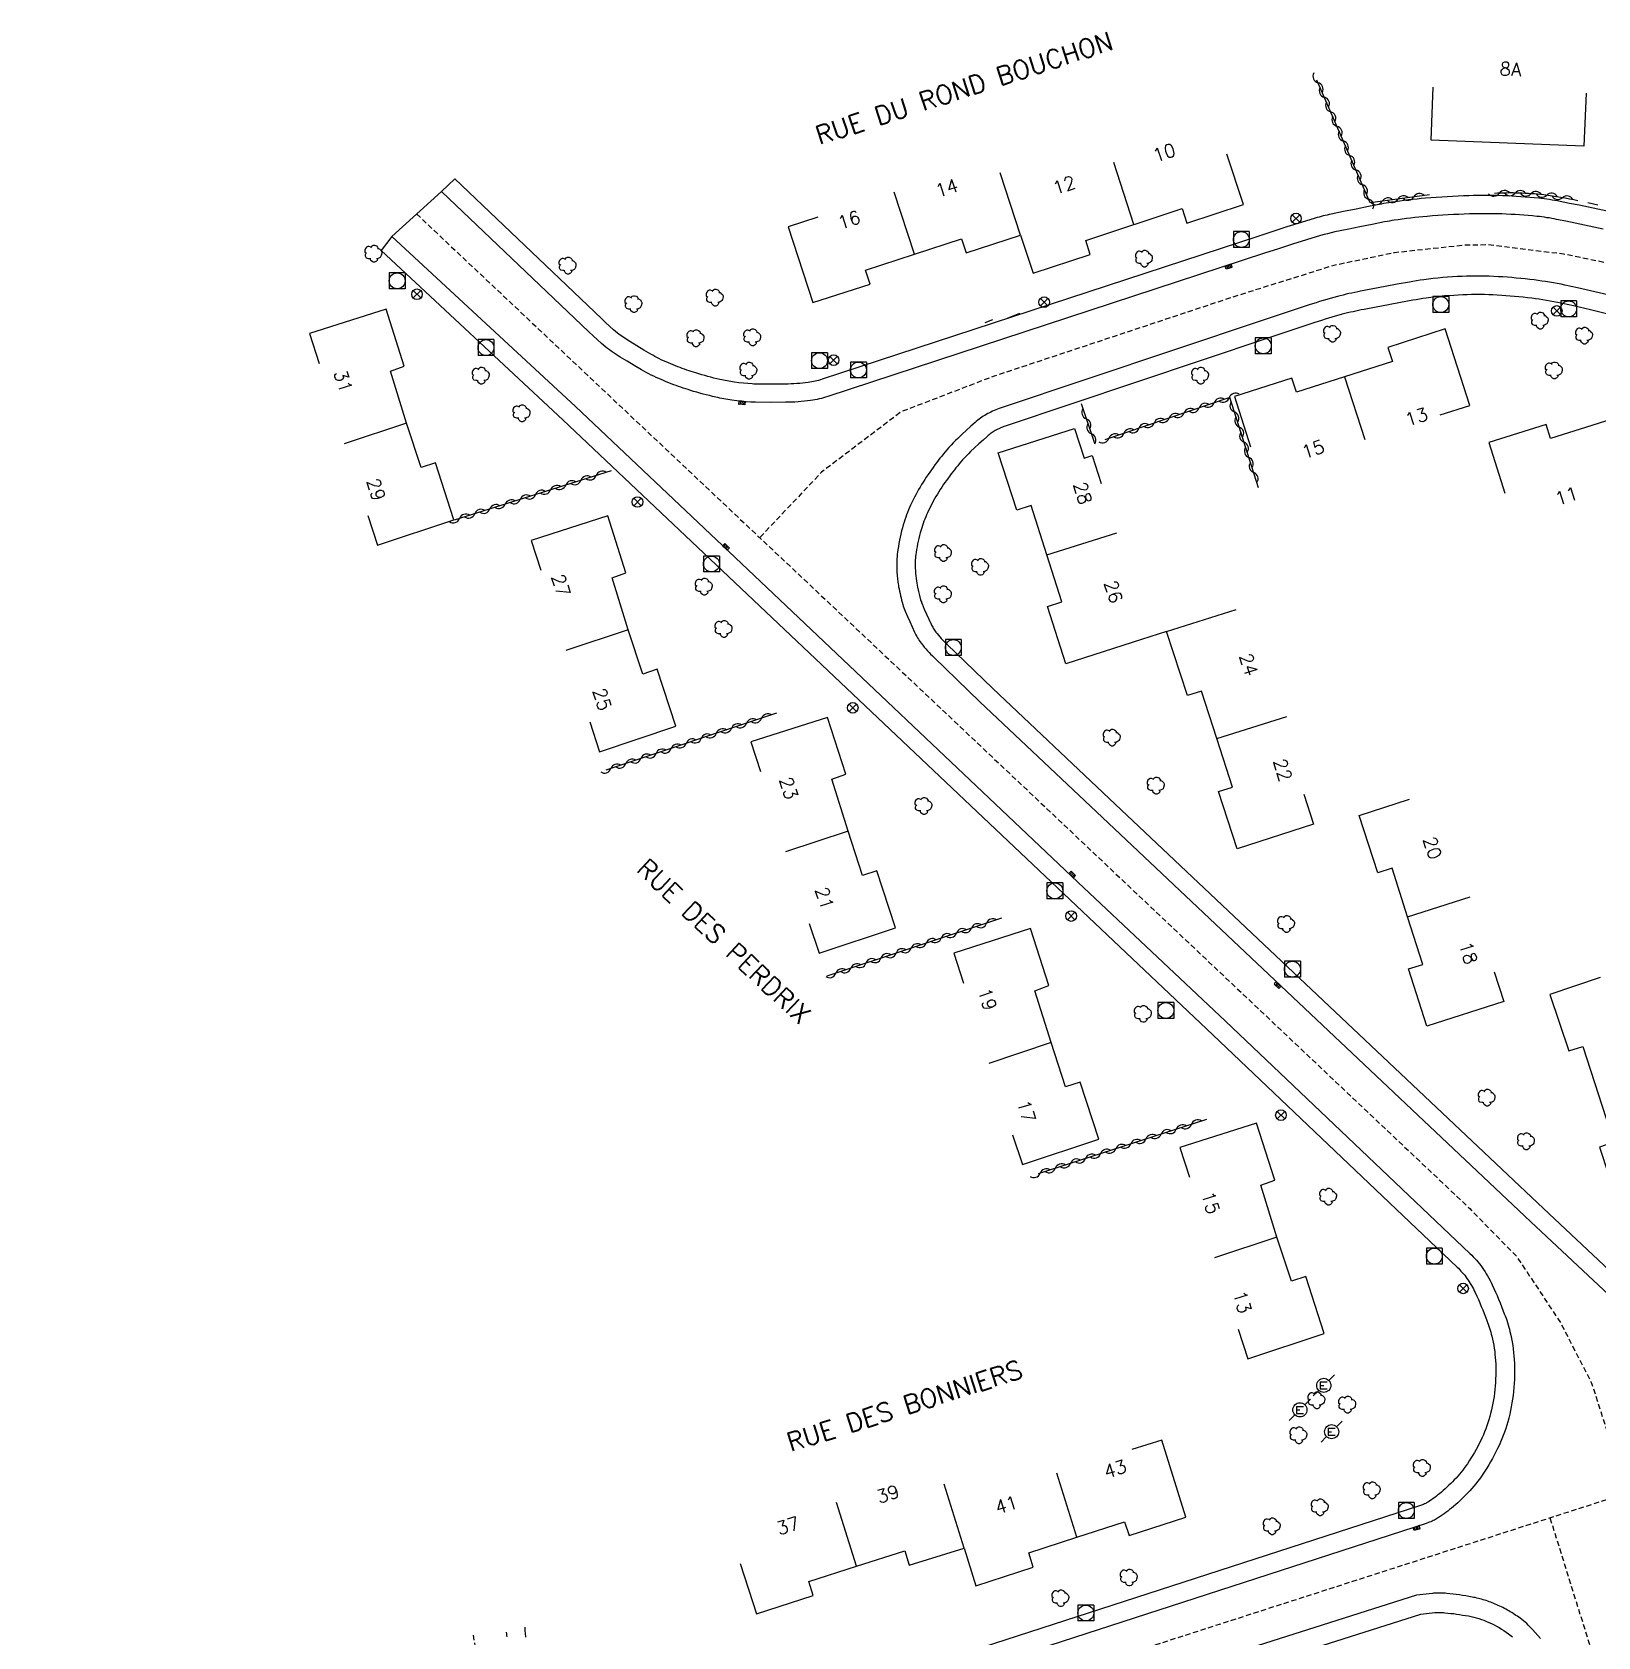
# Model space of a CAD drawing. Header units: millimetres. Extents: x 111000 to 112001, y 129999 to 131000.
# Drawn here: x 111524.7 to 111672.5, y 130248.2 to 130399.6 of the extents above; entities that cross this region are included whole.
import ezdxf
from ezdxf.enums import TextEntityAlignment as Align

# ---------------------------------------------------------------- set-up
doc = ezdxf.new("R2010")
doc.units = ezdxf.units.MM
doc.linetypes.add('DASHED', pattern=[0.75, 0.5, -0.25])
doc.layers.get('0').update_dxf_attribs({"linetype": 'CONTINUOUS'})
for name, color, linetype in [('W0001', 6, 'DASHED'), ('W0008', 7, 'CONTINUOUS'), ('W0100', 7, 'CONTINUOUS'), ('W0300', 7, 'CONTINUOUS'), ('W0310', 3, 'CONTINUOUS'), ('W0400', 7, 'CONTINUOUS'), ('W0420', 7, 'CONTINUOUS'), ('W0469', 7, 'CONTINUOUS'), ('W0471', 7, 'CONTINUOUS'), ('W0989', 7, 'CONTINUOUS'), ('W0991', 7, 'CONTINUOUS'), ('W1102', 7, 'CONTINUOUS')]:
    doc.layers.add(name, color=color, linetype=linetype)
doc.styles.get("Standard").update_dxf_attribs({"font": 'romans.shx', "width": 0.85})

# ---------------------------------------------------------------- blocks, each defined once
blk = doc.blocks.new('T300')
for p, q in [((-0.8, 0.51), (-0.86, 0.34)), ((-0.86, 0.34), (-0.86, 0.17)), ((-0.86, 0.17), (-0.74, 0.06)), ((-0.69, 0.63), (-0.8, 0.51)), ((-0.8, -0.06), (-0.74, 0.06)), ((-0.74, 0.06), (-0.69, 0.11)), ((-0.57, 0.69), (-0.69, 0.63)), ((-0.46, 0.69), (-0.57, 0.69)), ((-0.29, 0.63), (-0.46, 0.69)), ((-0.29, 0.63), (-0.17, 0.74)), ((-0.23, 0.57), (-0.29, 0.63)), ((-0.17, 0.74), (-0.06, 0.8)), ((-0.06, 0.8), (0.06, 0.8)), ((0.06, 0.8), (0.23, 0.74)), ((0.23, 0.74), (0.34, 0.63)), ((0.34, 0.63), (0.4, 0.51)), ((0.46, 0.46), (0.34, 0.46)), ((0.4, 0.51), (0.4, 0.46)), ((0.57, 0.4), (0.46, 0.46)), ((0.57, 0.4), (0.69, 0.29)), ((0.69, 0.29), (0.74, 0.17)), ((0.74, 0.06), (0.69, -0.17)), ((0.74, 0.17), (0.74, 0.06)), ((-0.8, -0.17), (-0.8, -0.06)), ((-0.8, -0.23), (-0.8, -0.17)), ((-0.74, -0.34), (-0.8, -0.23)), ((-0.69, -0.4), (-0.74, -0.34)), ((-0.51, -0.46), (-0.69, -0.4)), ((-0.4, -0.46), (-0.51, -0.46)), ((-0.4, -0.46), (-0.34, -0.46)), ((-0.34, -0.46), (-0.34, -0.4)), ((-0.34, -0.51), (-0.34, -0.46)), ((-0.29, -0.63), (-0.34, -0.51)), ((-0.17, -0.74), (-0.29, -0.63)), ((-0.06, -0.8), (-0.17, -0.74)), ((0.06, -0.8), (-0.06, -0.8)), ((0.17, -0.74), (0.06, -0.8)), ((0.23, -0.69), (0.17, -0.74)), ((0.29, -0.46), (0.23, -0.46)), ((0.29, -0.63), (0.23, -0.69)), ((0.46, -0.4), (0.29, -0.46)), ((0.34, -0.51), (0.29, -0.63)), ((0.34, -0.51), (0.34, -0.46)), ((0.57, -0.34), (0.46, -0.4)), ((0.63, -0.29), (0.57, -0.34)), ((0.69, -0.17), (0.63, -0.29))]:
    blk.add_line(p, q)
blk = doc.blocks.new('T420')
for p, q in [((0.75, 0.75), (-0.75, 0.75)), ((-0.75, 0.75), (-0.75, -0.75)), ((0.75, 0.75), (0.75, -0.75)), ((0.75, -0.75), (-0.75, -0.75))]:
    blk.add_line(p, q)
blk.add_ellipse((0, 0), major_axis=(-0.53, 0.53), ratio=1, start_param=3.926991, end_param=10.210176)
blk = doc.blocks.new('T400')
for p, q in [((-0.15, 0.3), (0.15, 0.3)), ((-0.15, -0.25), (-0.15, 0.3)), ((-0.15, 0.15), (0.15, 0.15)), ((-0.15, 0), (0.15, 0)), ((0.15, 0.3), (0.15, -0.25)), ((-0.15, -0.15), (0.15, -0.15)), ((-0.15, -0.25), (-0.15, -0.3)), ((-0.15, -0.3), (0.15, -0.3)), ((0.15, -0.3), (0.15, -0.25))]:
    blk.add_line(p, q)
blk = doc.blocks.new('T471')
for p, q in [((-0.333334, 0.333334), (-0.333334, -0.333334)), ((-0.333334, 0.333334), (0.333334, 0.333334)), ((-0.333334, 0), (0, 0)), ((0.500001, 0.500001), (1.000002, 1.000002)), ((-0.500001, -0.500001), (-1.000002, -1.000002)), ((-0.333334, -0.333334), (0.333334, -0.333334))]:
    blk.add_line(p, q)
blk.add_ellipse((0, 0), major_axis=(0.471405, 0.471405), ratio=1, start_param=5.4977871438, end_param=11.780972451)
blk = doc.blocks.new('t310o')
at = {"color": 0, "linetype": 'Continuous'}
for centre, start, end in [((-0.5, 0.38), 216.8699, 323.1304), ((0.5, -0.37), 36.8699, 143.1303)]:
    blk.add_arc(centre, 0.625, start, end, dxfattribs=at)
blk = doc.blocks.new('T469')
at = {"color": 0, "linetype": 'Continuous', "flags": 128}
for points in [[(-0.35, 0.35), (0.35, -0.35)], [(-0.35, -0.35), (0.35, 0.35)]]:
    blk.add_lwpolyline(points, dxfattribs=at)
at = {"color": 0, "linetype": 'Continuous'}
blk.add_circle((0, 0), 0.5, dxfattribs=at)

msp = doc.modelspace()

# ---------------------------------------------------------------- linework, layer by layer
at = {"layer": 'W0001', "flags": 128}
for points in [[(111560.99, 130382.45), (111610.9, 130335.38), (111660.39, 130288.59), (111664.8, 130284.1), (111668.98, 130277.79), (111671.89, 130272.11), (111675.23, 130261.74)], [(111741.51, 130283.06), (111722.21, 130344.18), (111720.29, 130350.16), (111718.3, 130354.3), (111716.39, 130357.89), (111714.51, 130360.21), (111711.74, 130362.81), (111710.46, 130363.76), (111707.64, 130365.45), (111702.92, 130367.16), (111683.09, 130374.68), (111675.22, 130377.43), (111669.24, 130378.66), (111662.1, 130379.53), (111659.96, 130379.5), (111653.3, 130378.79), (111647.56, 130377.59), (111637.91, 130374.57), (111615.51, 130367.15), (111606.75, 130363.79), (111599.2, 130358.07), (111593.38, 130351.91)], [(111856.39, 130285.29), (111815.18, 130292.75), (111796.51, 130295.05), (111791.85, 130295.08), (111781.75, 130294.33), (111772.28, 130292.6), (111762.96, 130289.95), (111716.38, 130274.98), (111611.76, 130241.31), (111547.17, 130220.5), (111524.71, 130213.29)], [(111667.96, 130259.4), (111682.2, 130213.78), (111688.53, 130193.42), (111690.1, 130187.33), (111688.49, 130181.09), (111693.99, 130163.05)], [(111566.34, 130248.35), (111567.34, 130241.26), (111571.16, 130228.23)]]:
    msp.add_lwpolyline(points, dxfattribs=at)
at = {"layer": 'W0008', "flags": 128}
for points in [[(111672.99, 130381.02), (111672.11, 130381.21), (111671.23, 130381.4), (111670.35, 130381.58), (111669.47, 130381.76), (111668.58, 130381.94), (111668.35, 130381.99), (111668.12, 130382.03), (111667.89, 130382.07), (111667.66, 130382.1), (111667.43, 130382.14), (111667.19, 130382.17), (111666.96, 130382.2), (111666.73, 130382.22), (111666.32, 130382.26), (111665.9, 130382.3), (111665.49, 130382.33), (111665.08, 130382.36), (111664.67, 130382.39), (111664.26, 130382.41), (111663.84, 130382.43), (111663.43, 130382.45), (111663.05, 130382.46), (111662.66, 130382.47), (111662.28, 130382.47), (111661.89, 130382.47), (111661.51, 130382.47), (111661.12, 130382.47), (111660.74, 130382.46), (111660.35, 130382.45), (111659.85, 130382.43), (111659.35, 130382.41), (111658.85, 130382.39), (111658.36, 130382.36), (111657.86, 130382.33), (111657.36, 130382.3), (111656.86, 130382.26), (111656.36, 130382.22), (111655.97, 130382.19), (111655.58, 130382.15), (111655.19, 130382.11), (111654.8, 130382.06), (111654.41, 130382.01), (111654.02, 130381.96), (111653.63, 130381.91), (111653.24, 130381.85), (111653.02, 130381.82), (111652.8, 130381.78), (111652.58, 130381.74), (111652.35, 130381.7), (111651.18, 130381.46), (111650, 130381.23), (111648.82, 130380.99), (111647.65, 130380.75), (111647.31, 130380.67), (111646.97, 130380.59), (111646.64, 130380.5), (111646.31, 130380.41), (111644.98, 130380), (111643.66, 130379.59), (111642.33, 130379.16), (111641.01, 130378.74), (111599.79, 130365.21), (111599.6, 130365.15), (111599.4, 130365.09), (111599.2, 130365.04), (111598.99, 130364.99), (111598.79, 130364.95), (111598.59, 130364.91), (111598.38, 130364.87), (111598.18, 130364.84), (111597.88, 130364.81), (111597.59, 130364.77), (111597.29, 130364.75), (111597, 130364.72), (111596.7, 130364.7), (111596.41, 130364.69), (111596.11, 130364.68), (111595.81, 130364.68), (111594.4, 130364.67), (111592.98, 130364.68), (111592.76, 130364.68), (111592.53, 130364.69), (111592.11, 130364.73), (111591.68, 130364.77), (111591.22, 130364.82), (111590.76, 130364.88), (111590.56, 130364.9), (111590.37, 130364.93), (111590.18, 130364.97), (111589.99, 130365), (111589.8, 130365.04), (111589.61, 130365.08), (111589.42, 130365.12), (111589.23, 130365.16), (111588.93, 130365.23), (111588.63, 130365.31), (111588.33, 130365.38), (111588.03, 130365.46), (111587.74, 130365.54), (111587.44, 130365.63), (111587.14, 130365.71), (111586.85, 130365.8), (111586.62, 130365.87), (111586.39, 130365.94), (111586.16, 130366.02), (111585.93, 130366.1), (111585.71, 130366.18), (111585.48, 130366.26), (111585.26, 130366.34), (111585.03, 130366.43), (111584.79, 130366.52), (111584.55, 130366.62), (111584.31, 130366.72), (111584.08, 130366.82), (111583.84, 130366.92), (111583.6, 130367.03), (111583.37, 130367.14), (111583.14, 130367.25), (111582.9, 130367.36), (111582.67, 130367.48), (111582.44, 130367.61), (111582.21, 130367.74), (111581.54, 130368.14), (111580.88, 130368.55), (111580.21, 130368.95), (111579.56, 130369.37), (111579.37, 130369.49), (111579.2, 130369.62), (111579.02, 130369.75), (111578.85, 130369.89), (111578.45, 130370.24), (111578.04, 130370.59), (111577.65, 130370.96), (111577.26, 130371.32), (111563.33, 130384.57), (111558.66, 130380.33), (111575.98, 130364.27), (111590.45, 130350.59), (111623.4, 130319.41), (111637.35, 130306.27), (111660.41, 130284.37), (111660.57, 130284.21), (111660.72, 130284.05), (111660.87, 130283.89), (111661.02, 130283.73), (111661.16, 130283.56), (111661.3, 130283.39), (111661.43, 130283.21), (111661.56, 130283.04), (111661.7, 130282.84), (111661.83, 130282.64), (111661.95, 130282.44), (111662.07, 130282.24), (111662.19, 130282.03), (111662.3, 130281.82), (111662.41, 130281.61), (111662.51, 130281.4), (111662.66, 130281.06), (111662.81, 130280.72), (111662.96, 130280.38), (111663.11, 130280.04), (111663.25, 130279.7), (111663.39, 130279.36), (111663.52, 130279.02), (111663.65, 130278.67), (111663.65, 130278.67), (111663.73, 130278.46), (111663.81, 130278.26), (111663.88, 130278.05), (111663.94, 130277.84), (111664.01, 130277.63), (111664.07, 130277.41), (111664.13, 130277.2), (111664.18, 130276.99), (111664.18, 130276.99), (111664.26, 130276.66), (111664.33, 130276.34), (111664.39, 130276.01), (111664.44, 130275.68), (111664.49, 130275.35), (111664.53, 130275.02), (111664.56, 130274.69), (111664.59, 130274.36), (111664.6, 130273.98), (111664.61, 130273.6), (111664.62, 130273.22), (111664.61, 130272.84), (111664.6, 130272.46), (111664.58, 130272.08), (111664.55, 130271.7), (111664.52, 130271.32), (111664.48, 130270.97), (111664.43, 130270.61), (111664.37, 130270.25), (111664.31, 130269.89), (111664.24, 130269.54), (111664.16, 130269.19), (111664.07, 130268.83), (111663.98, 130268.48), (111663.88, 130268.16), (111663.78, 130267.83), (111663.67, 130267.51), (111663.55, 130267.19), (111663.43, 130266.87), (111663.3, 130266.56), (111663.16, 130266.25), (111663.01, 130265.94), (111662.86, 130265.63), (111662.7, 130265.32), (111662.53, 130265.01), (111662.36, 130264.71), (111662.18, 130264.41), (111662, 130264.11), (111661.82, 130263.82), (111661.62, 130263.52), (111661.46, 130263.29), (111661.3, 130263.06), (111661.13, 130262.84), (111660.95, 130262.61), (111660.77, 130262.39), (111660.59, 130262.18), (111660.4, 130261.97), (111660.2, 130261.76), (111660.02, 130261.57), (111659.83, 130261.39), (111659.64, 130261.2), (111659.45, 130261.02), (111659.25, 130260.84), (111659.06, 130260.67), (111658.86, 130260.49), (111658.65, 130260.32), (111658.49, 130260.19), (111658.32, 130260.05), (111658.14, 130259.92), (111657.97, 130259.8), (111657.79, 130259.67), (111657.61, 130259.55), (111657.43, 130259.43), (111657.25, 130259.32), (111657.15, 130259.26), (111657.05, 130259.2), (111656.95, 130259.15), (111656.84, 130259.1), (111656.7, 130259.04), (111656.56, 130258.99), (111656.42, 130258.93), (111656.27, 130258.89), (111612.69, 130244.77)], [(111673.35, 130382.7), (111672.47, 130382.89), (111671.58, 130383.08), (111670.7, 130383.27), (111669.81, 130383.45), (111668.92, 130383.63), (111668.67, 130383.68), (111668.42, 130383.72), (111668.17, 130383.76), (111667.91, 130383.8), (111667.66, 130383.84), (111667.41, 130383.87), (111667.15, 130383.9), (111666.9, 130383.93), (111666.47, 130383.97), (111666.05, 130384.01), (111665.62, 130384.04), (111665.2, 130384.07), (111664.77, 130384.1), (111664.35, 130384.13), (111663.92, 130384.15), (111663.49, 130384.16), (111663.09, 130384.18), (111662.69, 130384.19), (111662.29, 130384.19), (111661.9, 130384.19), (111661.5, 130384.19), (111661.1, 130384.19), (111660.7, 130384.18), (111660.3, 130384.17), (111659.79, 130384.15), (111659.28, 130384.13), (111658.77, 130384.11), (111658.26, 130384.08), (111657.74, 130384.05), (111657.23, 130384.01), (111656.72, 130383.97), (111656.21, 130383.93), (111655.81, 130383.9), (111655.41, 130383.86), (111655, 130383.82), (111654.6, 130383.77), (111654.19, 130383.72), (111653.79, 130383.67), (111653.39, 130383.61), (111652.99, 130383.55), (111652.74, 130383.51), (111652.5, 130383.47), (111652.26, 130383.43), (111652.02, 130383.38), (111650.84, 130383.15), (111649.66, 130382.91), (111648.48, 130382.67), (111647.3, 130382.43), (111647.11, 130382.39), (111646.92, 130382.35), (111646.74, 130382.3), (111646.55, 130382.26), (111646.36, 130382.21), (111646.18, 130382.16), (111645.99, 130382.11), (111645.81, 130382.05), (111644.47, 130381.64), (111643.14, 130381.23), (111641.81, 130380.8), (111640.48, 130380.37), (111599.26, 130366.85), (111599.1, 130366.8), (111598.94, 130366.75), (111598.77, 130366.71), (111598.61, 130366.67), (111598.45, 130366.63), (111598.28, 130366.6), (111598.12, 130366.57), (111597.95, 130366.55), (111597.68, 130366.51), (111597.41, 130366.48), (111597.15, 130366.46), (111596.88, 130366.44), (111596.61, 130366.42), (111596.34, 130366.41), (111596.07, 130366.4), (111595.8, 130366.4), (111594.39, 130366.39), (111592.99, 130366.39), (111592.82, 130366.4), (111592.66, 130366.41), (111592.26, 130366.44), (111591.86, 130366.48), (111591.42, 130366.53), (111590.99, 130366.58), (111590.82, 130366.61), (111590.64, 130366.63), (111590.47, 130366.66), (111590.3, 130366.69), (111590.13, 130366.72), (111589.96, 130366.76), (111589.79, 130366.8), (111589.62, 130366.83), (111589.34, 130366.9), (111589.05, 130366.97), (111588.76, 130367.05), (111588.48, 130367.12), (111588.19, 130367.2), (111587.91, 130367.28), (111587.63, 130367.36), (111587.35, 130367.45), (111587.13, 130367.51), (111586.92, 130367.58), (111586.71, 130367.65), (111586.49, 130367.72), (111586.28, 130367.8), (111586.07, 130367.87), (111585.86, 130367.95), (111585.66, 130368.03), (111585.43, 130368.12), (111585.21, 130368.21), (111584.98, 130368.3), (111584.76, 130368.4), (111584.54, 130368.5), (111584.31, 130368.59), (111584.09, 130368.7), (111583.87, 130368.8), (111583.67, 130368.9), (111583.48, 130369), (111583.28, 130369.11), (111583.09, 130369.22), (111582.43, 130369.61), (111581.78, 130370.01), (111581.13, 130370.41), (111580.48, 130370.82), (111580.35, 130370.91), (111580.22, 130371), (111580.09, 130371.1), (111579.97, 130371.2), (111579.58, 130371.53), (111579.19, 130371.87), (111578.82, 130372.22), (111578.44, 130372.57), (111564.6, 130385.76), (111563.33, 130384.57)], [(111558.66, 130380.33), (111557.66, 130379.01), (111574.81, 130363.01), (111589.27, 130349.35), (111636.13, 130304.99), (111659.19, 130283.08), (111659.32, 130282.96), (111659.44, 130282.83), (111659.56, 130282.7), (111659.68, 130282.57), (111659.8, 130282.44), (111659.91, 130282.3), (111660.01, 130282.16), (111660.12, 130282.01), (111660.23, 130281.85), (111660.34, 130281.69), (111660.44, 130281.52), (111660.54, 130281.35), (111660.64, 130281.18), (111660.73, 130281.01), (111660.82, 130280.83), (111660.9, 130280.66), (111661.05, 130280.33), (111661.2, 130280.01), (111661.34, 130279.69), (111661.48, 130279.36), (111661.61, 130279.03), (111661.74, 130278.7), (111661.87, 130278.37), (111662, 130278.04), (111662, 130278.04), (111662.07, 130277.86), (111662.13, 130277.68), (111662.2, 130277.49), (111662.26, 130277.31), (111662.31, 130277.12), (111662.37, 130276.93), (111662.42, 130276.75), (111662.47, 130276.56), (111662.53, 130276.27), (111662.6, 130275.99), (111662.65, 130275.7), (111662.7, 130275.41), (111662.74, 130275.12), (111662.77, 130274.83), (111662.8, 130274.54), (111662.82, 130274.25), (111662.84, 130273.91), (111662.85, 130273.56), (111662.85, 130273.22), (111662.85, 130272.88), (111662.83, 130272.53), (111662.82, 130272.19), (111662.79, 130271.85), (111662.76, 130271.51), (111662.72, 130271.19), (111662.68, 130270.86), (111662.63, 130270.54), (111662.57, 130270.22), (111662.51, 130269.91), (111662.44, 130269.59), (111662.36, 130269.27), (111662.27, 130268.96), (111662.19, 130268.67), (111662.1, 130268.39), (111662, 130268.1), (111661.9, 130267.82), (111661.79, 130267.54), (111661.67, 130267.26), (111661.55, 130266.99), (111661.42, 130266.71), (111661.28, 130266.43), (111661.14, 130266.15), (111660.98, 130265.87), (111660.83, 130265.59), (111660.67, 130265.32), (111660.5, 130265.05), (111660.33, 130264.78), (111660.16, 130264.51), (111660.02, 130264.31), (111659.87, 130264.11), (111659.73, 130263.92), (111659.57, 130263.72), (111659.42, 130263.53), (111659.26, 130263.35), (111659.09, 130263.17), (111658.93, 130262.99), (111658.76, 130262.82), (111658.59, 130262.65), (111658.42, 130262.48), (111658.24, 130262.32), (111658.07, 130262.15), (111657.89, 130262), (111657.71, 130261.84), (111657.53, 130261.68), (111657.38, 130261.57), (111657.24, 130261.45), (111657.09, 130261.34), (111656.94, 130261.23), (111656.79, 130261.12), (111656.63, 130261.02), (111656.48, 130260.92), (111656.32, 130260.82), (111656.23, 130260.77), (111656.13, 130260.72), (111656.03, 130260.68), (111655.93, 130260.64), (111655.83, 130260.6), (111655.73, 130260.57), (111612.15, 130246.45)], [(111673.82, 130374.71), (111672.19, 130375.09), (111670.56, 130375.47), (111669.96, 130375.61), (111669.35, 130375.74), (111669, 130375.81), (111668.64, 130375.88), (111668.28, 130375.95), (111667.92, 130376.01), (111667.55, 130376.07), (111667.19, 130376.12), (111666.83, 130376.17), (111666.47, 130376.22), (111666.05, 130376.27), (111665.63, 130376.32), (111665.2, 130376.36), (111664.78, 130376.4), (111664.36, 130376.44), (111663.94, 130376.48), (111663.51, 130376.51), (111663.09, 130376.53), (111662.66, 130376.56), (111662.23, 130376.57), (111661.81, 130376.58), (111661.38, 130376.59), (111660.95, 130376.59), (111660.52, 130376.59), (111660.09, 130376.58), (111659.66, 130376.56), (111659.21, 130376.54), (111658.75, 130376.51), (111658.3, 130376.48), (111657.85, 130376.44), (111657.39, 130376.4), (111656.94, 130376.35), (111656.49, 130376.3), (111656.04, 130376.24), (111655.7, 130376.19), (111655.37, 130376.14), (111655.03, 130376.08), (111654.7, 130376.02), (111653.54, 130375.81), (111652.39, 130375.6), (111651.23, 130375.38), (111650.08, 130375.16), (111649.81, 130375.11), (111649.53, 130375.05), (111649.26, 130374.99), (111648.98, 130374.93), (111648.71, 130374.87), (111648.44, 130374.8), (111648.17, 130374.73), (111647.9, 130374.66), (111647.56, 130374.57), (111647.22, 130374.48), (111646.89, 130374.38), (111646.55, 130374.28), (111646.22, 130374.18), (111645.88, 130374.07), (111645.55, 130373.97), (111645.22, 130373.86), (111641.17, 130372.52), (111640.79, 130372.4), (111615.99, 130364.08), (111615.83, 130364.02), (111615.67, 130363.96), (111615.51, 130363.9), (111615.36, 130363.83), (111615.2, 130363.76), (111615.05, 130363.68), (111614.9, 130363.61), (111614.75, 130363.52), (111614.61, 130363.44), (111614.48, 130363.36), (111614.34, 130363.27), (111614.21, 130363.18), (111614.08, 130363.08), (111613.95, 130362.98), (111613.82, 130362.88), (111613.7, 130362.78), (111613.29, 130362.41), (111612.87, 130362.03), (111612.47, 130361.66), (111612.06, 130361.27), (111611.85, 130361.06), (111611.64, 130360.85), (111611.43, 130360.63), (111611.23, 130360.4), (111611.05, 130360.2), (111610.88, 130360.01), (111610.71, 130359.8), (111610.55, 130359.6), (111610.38, 130359.4), (111610.22, 130359.19), (111610.06, 130358.98), (111609.91, 130358.77), (111609.74, 130358.54), (111609.58, 130358.32), (111609.42, 130358.09), (111609.26, 130357.85), (111609.1, 130357.62), (111608.95, 130357.39), (111608.8, 130357.15), (111608.65, 130356.91), (111608.51, 130356.68), (111608.37, 130356.44), (111608.24, 130356.2), (111608.11, 130355.96), (111607.98, 130355.72), (111607.86, 130355.47), (111607.74, 130355.23), (111607.62, 130354.98), (111607.52, 130354.75), (111607.42, 130354.52), (111607.33, 130354.29), (111607.24, 130354.06), (111607.16, 130353.83), (111607.08, 130353.59), (111607.01, 130353.36), (111606.93, 130353.12), (111606.85, 130352.83), (111606.77, 130352.54), (111606.7, 130352.25), (111606.64, 130351.95), (111606.57, 130351.66), (111606.52, 130351.36), (111606.46, 130351.07), (111606.41, 130350.77), (111606.38, 130350.55), (111606.36, 130350.34), (111606.34, 130350.12), (111606.32, 130349.91), (111606.31, 130349.69), (111606.31, 130349.48), (111606.31, 130349.26), (111606.31, 130349.04), (111606.33, 130348.63), (111606.35, 130348.39), (111606.36, 130348.25), (111606.37, 130348.11), (111606.39, 130347.97), (111606.4, 130347.83), (111606.42, 130347.69), (111606.44, 130347.55), (111606.47, 130347.42), (111606.49, 130347.28), (111606.54, 130347.07), (111606.58, 130346.86), (111606.62, 130346.64), (111606.67, 130346.43), (111606.72, 130346.22), (111606.77, 130346.02), (111606.83, 130345.81), (111606.88, 130345.6), (111606.93, 130345.44), (111606.98, 130345.28), (111607.03, 130345.13), (111607.1, 130344.98), (111607.31, 130344.48), (111607.53, 130343.98), (111607.75, 130343.49), (111607.98, 130343), (111608.04, 130342.86), (111608.12, 130342.72), (111608.19, 130342.59), (111608.27, 130342.45), (111608.35, 130342.32), (111608.44, 130342.19), (111608.53, 130342.06), (111608.62, 130341.94), (111608.76, 130341.76), (111608.91, 130341.58), (111609.05, 130341.41), (111609.2, 130341.24), (111609.36, 130341.07), (111609.51, 130340.91), (111609.67, 130340.75), (111609.83, 130340.59), (111614.16, 130336.4), (111625.16, 130326.03), (111642, 130310.14), (111666.16, 130287.34), (111674.98, 130279.07)], [(111673.41, 130373.01), (111671.79, 130373.4), (111670.17, 130373.78), (111669.59, 130373.91), (111669, 130374.03), (111668.66, 130374.1), (111668.32, 130374.17), (111667.97, 130374.23), (111667.63, 130374.29), (111667.29, 130374.34), (111666.94, 130374.4), (111666.59, 130374.44), (111666.25, 130374.49), (111665.84, 130374.54), (111665.44, 130374.59), (111665.03, 130374.63), (111664.62, 130374.67), (111664.21, 130374.7), (111663.8, 130374.74), (111663.4, 130374.77), (111662.99, 130374.79), (111662.58, 130374.81), (111662.18, 130374.83), (111661.77, 130374.84), (111661.36, 130374.85), (111660.96, 130374.85), (111660.55, 130374.84), (111660.14, 130374.83), (111659.74, 130374.82), (111659.3, 130374.8), (111658.87, 130374.77), (111658.44, 130374.74), (111658, 130374.71), (111657.57, 130374.66), (111657.14, 130374.62), (111656.71, 130374.57), (111656.28, 130374.51), (111655.96, 130374.46), (111655.64, 130374.41), (111655.33, 130374.36), (111655.01, 130374.31), (111653.86, 130374.1), (111652.71, 130373.89), (111651.56, 130373.67), (111650.41, 130373.45), (111650.15, 130373.4), (111649.89, 130373.35), (111649.63, 130373.29), (111649.37, 130373.23), (111649.12, 130373.17), (111648.86, 130373.11), (111648.6, 130373.05), (111648.35, 130372.98), (111648.02, 130372.89), (111647.7, 130372.8), (111647.38, 130372.71), (111647.05, 130372.61), (111646.73, 130372.51), (111646.41, 130372.41), (111646.09, 130372.31), (111645.77, 130372.2), (111641.7, 130370.86), (111641.32, 130370.74), (111616.54, 130362.42), (111616.42, 130362.38), (111616.3, 130362.34), (111616.18, 130362.29), (111616.07, 130362.24), (111615.95, 130362.18), (111615.84, 130362.13), (111615.73, 130362.07), (111615.61, 130362.01), (111615.51, 130361.95), (111615.41, 130361.89), (111615.31, 130361.82), (111615.22, 130361.76), (111615.12, 130361.69), (111615.03, 130361.61), (111614.94, 130361.54), (111614.85, 130361.46), (111614.45, 130361.11), (111614.05, 130360.75), (111613.66, 130360.38), (111613.27, 130360.02), (111613.08, 130359.83), (111612.89, 130359.64), (111612.71, 130359.44), (111612.53, 130359.25), (111612.37, 130359.06), (111612.21, 130358.88), (111612.06, 130358.69), (111611.9, 130358.5), (111611.75, 130358.31), (111611.6, 130358.12), (111611.45, 130357.93), (111611.31, 130357.73), (111611.15, 130357.52), (111611, 130357.31), (111610.85, 130357.1), (111610.7, 130356.88), (111610.56, 130356.66), (111610.42, 130356.44), (111610.27, 130356.22), (111610.14, 130356), (111610.01, 130355.79), (111609.88, 130355.58), (111609.76, 130355.36), (111609.64, 130355.14), (111609.53, 130354.92), (111609.42, 130354.7), (111609.31, 130354.48), (111609.21, 130354.26), (111609.12, 130354.06), (111609.04, 130353.86), (111608.96, 130353.66), (111608.88, 130353.45), (111608.81, 130353.25), (111608.74, 130353.04), (111608.67, 130352.84), (111608.61, 130352.63), (111608.53, 130352.37), (111608.46, 130352.11), (111608.4, 130351.84), (111608.34, 130351.58), (111608.28, 130351.31), (111608.23, 130351.04), (111608.18, 130350.78), (111608.14, 130350.51), (111608.11, 130350.33), (111608.09, 130350.16), (111608.08, 130349.98), (111608.06, 130349.81), (111608.06, 130349.63), (111608.05, 130349.45), (111608.05, 130349.28), (111608.06, 130349.1), (111608.07, 130348.72), (111608.08, 130348.52), (111608.11, 130348.29), (111608.13, 130348.06), (111608.17, 130347.83), (111608.21, 130347.61), (111608.28, 130347.22), (111608.37, 130346.83), (111608.46, 130346.44), (111608.56, 130346.05), (111608.59, 130345.95), (111608.63, 130345.85), (111608.66, 130345.75), (111608.7, 130345.65), (111608.91, 130345.17), (111609.12, 130344.69), (111609.33, 130344.22), (111609.55, 130343.75), (111609.6, 130343.65), (111609.65, 130343.55), (111609.7, 130343.45), (111609.76, 130343.36), (111609.82, 130343.27), (111609.88, 130343.18), (111609.94, 130343.09), (111610.01, 130343), (111610.13, 130342.85), (111610.25, 130342.7), (111610.37, 130342.55), (111610.5, 130342.4), (111610.63, 130342.26), (111610.77, 130342.12), (111610.9, 130341.98), (111611.04, 130341.84), (111615.37, 130337.66), (111626.36, 130327.3), (111643.2, 130311.41), (111643.2, 130311.41), (111667.35, 130288.61), (111676.17, 130280.34)], [(111667.06, 130248.03), (111666.82, 130248.31), (111666.57, 130248.59), (111666.32, 130248.87), (111666.18, 130249.01), (111666.04, 130249.16), (111665.9, 130249.29), (111665.76, 130249.43), (111665.61, 130249.56), (111665.45, 130249.69), (111665.3, 130249.81), (111665.14, 130249.93), (111665.01, 130250.03), (111664.88, 130250.12), (111664.75, 130250.21), (111664.62, 130250.3), (111664.48, 130250.38), (111664.35, 130250.47), (111664.21, 130250.55), (111664.07, 130250.63), (111663.94, 130250.71), (111663.8, 130250.79), (111663.66, 130250.86), (111663.51, 130250.94), (111663.37, 130251.01), (111663.23, 130251.08), (111663.08, 130251.15), (111662.94, 130251.21), (111662.94, 130251.21), (111662.8, 130251.27), (111662.65, 130251.33), (111662.51, 130251.39), (111662.37, 130251.44), (111662.23, 130251.5), (111662.08, 130251.55), (111661.94, 130251.6), (111661.79, 130251.64), (111661.64, 130251.69), (111661.49, 130251.73), (111661.35, 130251.77), (111661.2, 130251.81), (111661.05, 130251.84), (111660.9, 130251.88), (111660.75, 130251.91), (111660.6, 130251.94), (111660.3, 130251.99), (111660.01, 130252.04), (111659.71, 130252.09), (111659.41, 130252.14), (111659.11, 130252.18), (111658.82, 130252.21), (111658.52, 130252.25), (111658.22, 130252.28), (111658.06, 130252.29), (111657.9, 130252.3), (111657.74, 130252.31), (111657.59, 130252.31), (111657.43, 130252.31), (111657.27, 130252.31), (111657.11, 130252.3), (111656.96, 130252.29), (111656.88, 130252.28), (111655.37, 130252.1), (111626.68, 130242.99)], [(111627.24, 130241.25), (111655.76, 130250.31), (111657.1, 130250.47), (111657.22, 130250.48), (111657.33, 130250.49), (111657.45, 130250.49), (111657.57, 130250.49), (111657.69, 130250.49), (111657.81, 130250.48), (111657.92, 130250.47), (111658.04, 130250.46), (111658.32, 130250.43), (111658.6, 130250.4), (111658.88, 130250.37), (111659.15, 130250.33), (111659.43, 130250.29), (111659.71, 130250.24), (111659.99, 130250.2), (111660.26, 130250.15), (111660.51, 130250.1), (111660.76, 130250.04), (111661, 130249.97), (111661.25, 130249.9), (111661.49, 130249.82), (111661.73, 130249.74), (111661.97, 130249.64), (111662.2, 130249.54), (111662.44, 130249.43), (111662.69, 130249.31), (111662.92, 130249.19), (111663.16, 130249.06), (111663.39, 130248.92), (111663.61, 130248.77), (111663.84, 130248.62), (111664.06, 130248.46), (111664.18, 130248.37), (111664.3, 130248.27), (111664.42, 130248.17)], [(111569.53, 130248.17), (111569.52, 130248.32), (111569.5, 130248.46), (111569.49, 130248.61)], [(111571.31, 130248.14), (111571.29, 130248.28), (111571.27, 130248.41), (111571.26, 130248.55), (111571.24, 130248.69), (111571.24, 130248.82), (111571.23, 130248.96), (111571.23, 130249.1)]]:
    msp.add_lwpolyline(points, dxfattribs=at)
at = {"layer": 'W0100', "flags": 128}
for points in [[(111671.37, 130393.84), (111671.17, 130388.84), (111656.74, 130389.41), (111656.94, 130394.41)], [(111598.86, 130382.16), (111596.05, 130381.25), (111598.38, 130374.08), (111603.8, 130375.82), (111603.37, 130377.15), (111607.97, 130378.65), (111612.42, 130380.1), (111612.85, 130378.78), (111617.98, 130380.46), (111619.18, 130376.87), (111624.55, 130378.63), (111624.15, 130379.95), (111633.25, 130382.95), (111633.7, 130381.58), (111639.03, 130383.34), (111637.46, 130388.08)], [(111556.39, 130354.01), (111557.31, 130351.21), (111564.52, 130353.6), (111562.78, 130358.97), (111561.41, 130358.53), (111560.04, 130362.71), (111558.53, 130367.61), (111559.83, 130368.09), (111558.12, 130373.46), (111550.89, 130371.16), (111551.79, 130368.35)], [(111657.61, 130363.48), (111660.41, 130364.39), (111658.07, 130371.61), (111652.66, 130369.85), (111653.09, 130368.53), (111644.03, 130365.62), (111643.6, 130366.97), (111638.17, 130365.22), (111639.7, 130360.46)], [(111683.6, 130362.47), (111682.08, 130367.24), (111676.67, 130365.52), (111677.11, 130364.16), (111672.51, 130362.69), (111668.02, 130361.26), (111667.59, 130362.58), (111662.19, 130360.87), (111663.7, 130356.1)], [(111644.73, 130327.69), (111645.65, 130324.88), (111638.44, 130322.54), (111636.66, 130327.94), (111638, 130328.37), (111636.53, 130332.94), (111635.08, 130337.42), (111633.75, 130337), (111631.76, 130343.04), (111629.4, 130342.29), (111622.26, 130340), (111620.55, 130345.42), (111621.88, 130345.85), (111620.47, 130350.28), (111619, 130354.93), (111617.63, 130354.49), (111615.89, 130359.91), (111623.09, 130362.21), (111623.99, 130359.41), (111624.76, 130359.65), (111625.59, 130357.02)], [(111577.33, 130334.51), (111578.26, 130331.71), (111585.46, 130334.11), (111583.71, 130339.48), (111582.34, 130339.03), (111580.97, 130343.21), (111579.44, 130348.11), (111580.75, 130348.59), (111579.03, 130353.96), (111571.8, 130351.65), (111572.71, 130348.84)], [(111598.05, 130315.5), (111598.98, 130312.7), (111606.18, 130315.09), (111604.44, 130320.46), (111603.07, 130320.02), (111601.71, 130324.2), (111600.19, 130329.1), (111601.49, 130329.58), (111599.78, 130334.95), (111592.55, 130332.65), (111593.45, 130329.84)], [(111662.69, 130310.94), (111663.59, 130308.13), (111656.35, 130305.82), (111654.62, 130311.22), (111655.95, 130311.64), (111654.51, 130316.14), (111653.06, 130320.71), (111651.7, 130320.28), (111649.95, 130325.7), (111654.71, 130327.23)], [(111617.24, 130295.55), (111618.17, 130292.76), (111625.37, 130295.16), (111623.62, 130300.53), (111622.25, 130300.08), (111620.87, 130304.26), (111619.34, 130309.15), (111620.65, 130309.63), (111618.92, 130315.01), (111611.7, 130312.69), (111612.61, 130309.88)], [(111672.7, 130310.39), (111667.96, 130308.8), (111669.74, 130303.49), (111671.06, 130303.89), (111673.99, 130294.86), (111672.64, 130294.38), (111674.4, 130289.03), (111681.62, 130291.37), (111680.71, 130294.17)], [(111638.52, 130277.22), (111639.45, 130274.42), (111646.65, 130276.8), (111644.92, 130282.17), (111643.55, 130281.73), (111642.19, 130285.91), (111640.67, 130290.81), (111641.98, 130291.29), (111640.27, 130296.67), (111633.04, 130294.37), (111633.94, 130291.56)], [(111591.53, 130255.1), (111593.07, 130250.35), (111598.43, 130252.09), (111598.02, 130253.41), (111602.5, 130254.84), (111607.07, 130256.3), (111607.49, 130254.96), (111612.68, 130256.56), (111613.77, 130253), (111619.19, 130254.75), (111618.77, 130256.1), (111623.31, 130257.59), (111627.79, 130259.05), (111628.24, 130257.74), (111633.59, 130259.47), (111631.32, 130266.73), (111628.5, 130265.85)]]:
    msp.add_lwpolyline(points, dxfattribs=at)
at = {"layer": 'W0310', "flags": 128}
for points in [[(111656.58, 130384.26), (111651, 130383.5), (111645.97, 130395.09)], [(111670.6, 130383.68), (111670.2, 130383.77), (111669.8, 130383.86), (111669.4, 130383.94), (111668.99, 130384.01), (111668.59, 130384.08), (111668.18, 130384.14), (111667.78, 130384.2), (111667.37, 130384.25), (111667.08, 130384.28), (111666.79, 130384.31), (111666.5, 130384.34), (111666.21, 130384.36), (111665.92, 130384.38), (111665.63, 130384.39), (111665.34, 130384.41), (111665.05, 130384.42), (111664.76, 130384.42), (111664.47, 130384.43), (111664.18, 130384.43), (111663.89, 130384.42), (111663.6, 130384.42), (111663.31, 130384.41), (111663.02, 130384.4), (111662.73, 130384.38), (111662.73, 130384.38)], [(111672.46, 130383.27), (111671.52, 130383.49)], [(111615.35, 130372.46), (111614.62, 130372.19)], [(111617.89, 130373.05), (111616.73, 130372.6)], [(111640.45, 130356.62), (111637.75, 130365.14), (111625.95, 130361.15)], [(111623.71, 130364.55), (111624.98, 130360.82)], [(111579.36, 130358.22), (111564.53, 130353.55)], [(111594.97, 130335.34), (111578.85, 130329.96)], [(111616.21, 130316.01), (111599.7, 130310.53)], [(111635.54, 130297.01), (111619.66, 130291.88)]]:
    msp.add_lwpolyline(points, dxfattribs=at)
at = {"layer": 'W1102', "flags": 128}
for points in [[(111628.7, 130381.45), (111626.8, 130387.31)], [(111617.98, 130380.46), (111616.08, 130386.32)], [(111607.97, 130378.65), (111606.06, 130384.5)], [(111648.56, 130367.08), (111650.48, 130361.17)], [(111560.04, 130362.71), (111554.15, 130360.76)], [(111620.47, 130350.28), (111627.07, 130352.37)], [(111631.76, 130343.04), (111638.35, 130345.13)], [(111580.97, 130343.21), (111575.08, 130341.25)], [(111636.53, 130332.94), (111643.12, 130335.03)], [(111601.71, 130324.2), (111595.82, 130322.25)], [(111654.51, 130316.14), (111660.44, 130318.02)], [(111620.87, 130304.26), (111614.99, 130302.29)], [(111642.19, 130285.91), (111636.29, 130283.96)], [(111623.31, 130257.59), (111621.42, 130263.63)], [(111612.68, 130256.56), (111610.79, 130262.59)], [(111602.5, 130254.84), (111600.61, 130260.87)]]:
    msp.add_lwpolyline(points, dxfattribs=at)

# ---------------------------------------------------------------- block references
at = {"layer": 'W0300'}
for p in [(111556.97, 130378.69), (111575.29, 130377.56), (111629.69, 130378.24), (111589.18, 130374.56), (111581.51, 130373.94), (111667.04, 130372.38), (111587.37, 130370.72), (111592.72, 130370.8), (111647.44, 130371.14), (111671.22, 130370.97), (111567.1, 130367.18), (111592.36, 130367.65), (111634.99, 130367.18), (111668.38, 130367.68), (111570.95, 130363.63), (111610.72, 130350.45), (111614.22, 130349.15), (111588.15, 130347.28), (111610.71, 130346.55), (111590.01, 130343.29), (111626.64, 130333.04), (111630.81, 130328.5), (111608.88, 130326.58), (111643.1, 130315.45), (111629.59, 130306.97), (111662.03, 130299.05), (111665.74, 130294.95), (111647.06, 130289.71), (111645.96, 130270.51), (111648.87, 130270.1), (111644.27, 130267.2), (111655.92, 130264.12), (111651.19, 130262.02), (111646.27, 130260.4), (111641.74, 130258.61), (111628.26, 130253.78), (111621.8, 130251.83)]:
    msp.add_blockref('T300', p, dxfattribs=at)
at = {"layer": 'W0310'}
for p, rotation in [((111646.07, 130394.84), 113.4853779031168), ((111646.67, 130393.47), 113.4853779031168), ((111647.27, 130392.09), 113.4853779031168), ((111647.87, 130390.72), 113.4853779031168), ((111648.46, 130389.34), 113.4853779031168), ((111649.06, 130387.97), 113.4853779031168), ((111649.66, 130386.59), 113.4853779031168), ((111650.26, 130385.21), 113.4853779031168), ((111650.86, 130383.84), 113.4853779031168), ((111655.1, 130384.06), 187.7707080922146), ((111663.16, 130384.4), 182.3823656572176), ((111664.66, 130384.42), 179.2964316503283), ((111666.16, 130384.36), 176.2104976415345), ((111667.65, 130384.22), 172.9973866262003), ((111669.13, 130383.99), 169.5112233370486), ((111652.12, 130383.65), 187.7707080922146), ((111653.61, 130383.86), 187.7707080922146), ((111634.85, 130364.16), 198.7059237255104), ((111636.27, 130364.64), 198.7059237255104), ((111637.69, 130365.12), 198.7059237255104), ((111638.18, 130363.77), 107.6031612383513), ((111624.19, 130363.13), 288.7059237253373), ((111630.59, 130362.72), 198.7059237255104), ((111632.01, 130363.2), 198.7059237255104), ((111633.43, 130363.68), 198.7059237255104), ((111638.64, 130362.34), 107.6031612383513), ((111624.67, 130361.71), 288.7059237253373), ((111626.33, 130361.28), 198.7059237255104), ((111627.75, 130361.76), 198.7059237255104), ((111629.17, 130362.24), 198.7059237255104), ((111639.09, 130360.91), 107.6031612383513), ((111639.54, 130359.48), 107.6031612383513), ((111640, 130358.05), 107.6031612383513), ((111575.07, 130356.87), 197.4699406849168), ((111576.5, 130357.32), 197.4699406849168), ((111577.93, 130357.77), 197.4699406849168), ((111569.35, 130355.07), 197.4699406849168), ((111570.78, 130355.52), 197.4699406849168), ((111572.21, 130355.97), 197.4699406849168), ((111573.64, 130356.42), 197.4699406849168), ((111565.05, 130353.72), 197.4699406849168), ((111566.48, 130354.17), 197.4699406849168), ((111567.91, 130354.62), 197.4699406849168), ((111590.7, 130333.91), 198.4360383593724), ((111592.12, 130334.39), 198.4360383593724), ((111593.55, 130334.86), 198.4360383593724), ((111586.43, 130332.49), 198.4360383593724), ((111587.86, 130332.96), 198.4360383593724), ((111589.28, 130333.44), 198.4360383593724), ((111582.16, 130331.07), 198.4360383593724), ((111583.59, 130331.54), 198.4360383593724), ((111585.01, 130332.01), 198.4360383593724), ((111579.32, 130330.12), 198.4360383593724), ((111580.74, 130330.59), 198.4360383593724), ((111610.51, 130314.12), 198.3519838300239), ((111611.94, 130314.59), 198.3519838300239), ((111613.36, 130315.06), 198.3519838300239), ((111614.79, 130315.53), 198.3519838300239), ((111606.24, 130312.7), 198.3519838300239), ((111607.67, 130313.17), 198.3519838300239), ((111609.09, 130313.65), 198.3519838300239), ((111601.97, 130311.28), 198.3519838300239), ((111603.4, 130311.76), 198.3519838300239), ((111604.82, 130312.23), 198.3519838300239), ((111600.55, 130310.81), 198.3519838300239), ((111632.69, 130296.09), 197.9106421186273), ((111634.11, 130296.55), 197.9106421186273), ((111628.4, 130294.71), 197.9106421186273), ((111629.83, 130295.17), 197.9106421186273), ((111631.26, 130295.63), 197.9106421186273), ((111622.7, 130292.86), 197.9106421186273), ((111624.12, 130293.32), 197.9106421186273), ((111625.55, 130293.78), 197.9106421186273), ((111626.98, 130294.24), 197.9106421186273), ((111619.84, 130291.94), 197.9106421186273), ((111621.27, 130292.4), 197.9106421186273)]:
    msp.add_blockref('t310o', p, dxfattribs=dict(at, rotation=rotation))
at = {"layer": 'W0400'}
for p, rotation in [((111637.64, 130377.47), 108.1628005106175), ((111591.7, 130364.62), 264.1327309806134), ((111590.19, 130351.05), 46.62496844285727), ((111622.87, 130320.12), 46.56964067452557), ((111642.26, 130309.69), 226.6581617889516), ((111655.37, 130258.44), 107.9516857104722)]:
    msp.add_blockref('T400', p, dxfattribs=dict(at, rotation=rotation))
at = {"layer": 'W0420'}
for p in [(111638.83, 130380.04), (111559.16, 130376.14), (111657.65, 130373.9), (111669.72, 130373.49), (111567.54, 130369.84), (111640.9, 130370.01), (111599.02, 130368.61), (111602.69, 130367.73), (111588.82, 130349.42), (111611.65, 130341.54), (111621.23, 130318.57), (111643.65, 130311.19), (111631.71, 130307.29), (111657.04, 130284.11), (111654.4, 130260.1), (111624.15, 130250.43)]:
    msp.add_blockref('T420', p, dxfattribs=at)
at = {"layer": 'W0469'}
for p in [(111643.99, 130382.02), (111561.03, 130374.87), (111620.22, 130374.13), (111668.6, 130373.3), (111600.35, 130368.65), (111581.84, 130355.27), (111602.16, 130335.85), (111622.77, 130316.2), (111642.57, 130297.41), (111659.76, 130281.06)]:
    msp.add_blockref('T469', p, dxfattribs=at)
at = {"layer": 'W0471'}
for p in [(111646.61, 130271.91), (111644.36, 130269.6), (111647.35, 130267.54)]:
    msp.add_blockref('T471', p, dxfattribs=at)

# ---------------------------------------------------------------- texts
at = {"layer": 'W0989'}
for s, rotation, p in [('RUE DU ROND BOUCHON', 18.0309, (111612.66, 130394.33)), ('RUE DES PERDRIX', 316.6664, (111590, 130313.8)), ('RUE DES BONNIERS', 17.6951, (111607.04, 130269.99))]:
    msp.add_text(s, height=1.75, rotation=rotation, dxfattribs=at).set_placement(p, align=Align.MIDDLE)
at = {"layer": 'W0991'}
for s, rotation, p in [('8A', 357.7311, (111664.23, 130396.12)), ('10', 18.2465, (111631.55, 130388.24)), ('12', 18.2465, (111622.1, 130385.18)), ('14', 18.2465, (111611.02, 130384.9)), ('16', 18.2465, (111601.81, 130381.9)), ('31', 287.9061, (111554.07, 130366.66)), ('13', 17.7802, (111655.35, 130363.31)), ('15', 17.7802, (111645.59, 130360.25)), ('29', 287.9061, (111557.17, 130356.45)), ('28', 287.5822, (111623.87, 130356.11)), ('11', 17.7129, (111669.51, 130355.85)), ('27', 287.9061, (111574.61, 130347.4)), ('26', 287.5822, (111626.77, 130346.81)), ('24', 287.9228, (111639.52, 130339.93)), ('25', 287.9061, (111578.51, 130336.65)), ('22', 287.9228, (111642.73, 130330)), ('23', 287.9061, (111596.12, 130328.26)), ('20', 287.6602, (111656.87, 130322.63)), ('21', 287.9061, (111599.49, 130317.88)), ('18', 287.6602, (111660.25, 130312.72)), ('19', 287.9061, (111614.87, 130308.35)), ('17', 287.1732, (111618.53, 130297.78)), ('15', 287.1732, (111635.95, 130289.14)), ('13', 287.1732, (111638.92, 130279.77)), ('43', 17.6951, (111626.92, 130264.03)), ('39', 17.6951, (111605.47, 130261.66)), ('41', 17.6951, (111616.65, 130260.66)), ('37', 17.6951, (111596.04, 130258.67))]:
    msp.add_text(s, height=1.25, rotation=rotation, dxfattribs=at).set_placement(p, align=Align.MIDDLE)

doc.saveas('drawing.dxf')
